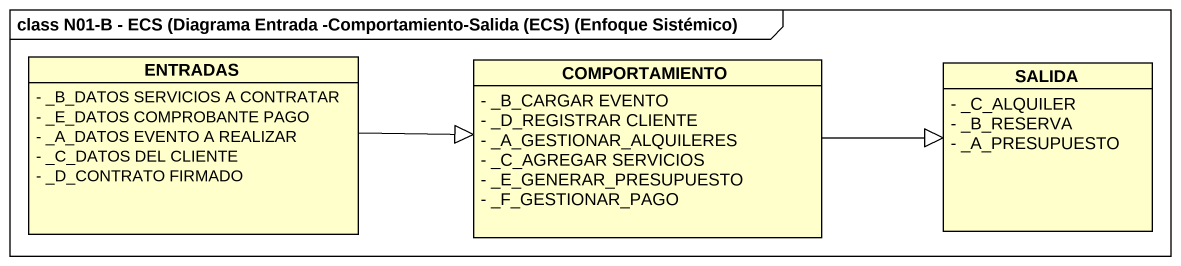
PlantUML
@startuml
mainframe class N01-B - ECS (Diagrama Entrada -Comportamiento-Salida (ECS) (Enfoque Sistémico)
hide circle
hide empty members
skinparam classAttributeIconSize 0
class ENTRADAS {
  - _B_DATOS SERVICIOS A CONTRATAR
  - _E_DATOS COMPROBANTE PAGO
  - _A_DATOS EVENTO A REALIZAR
  - _C_DATOS DEL CLIENTE
  - _D_CONTRATO FIRMADO
}
class COMPORTAMIENTO {
  - _B_CARGAR EVENTO
  - _D_REGISTRAR CLIENTE
  - _A_GESTIONAR_ALQUILERES
  - _C_AGREGAR SERVICIOS
  - _E_GENERAR_PRESUPUESTO
  - _F_GESTIONAR_PAGO
}
class SALIDA {
  - _C_ALQUILER
  - _B_RESERVA
  - _A_PRESUPUESTO
}
ENTRADAS -right-|> COMPORTAMIENTO
COMPORTAMIENTO -right-|> SALIDA
@enduml
